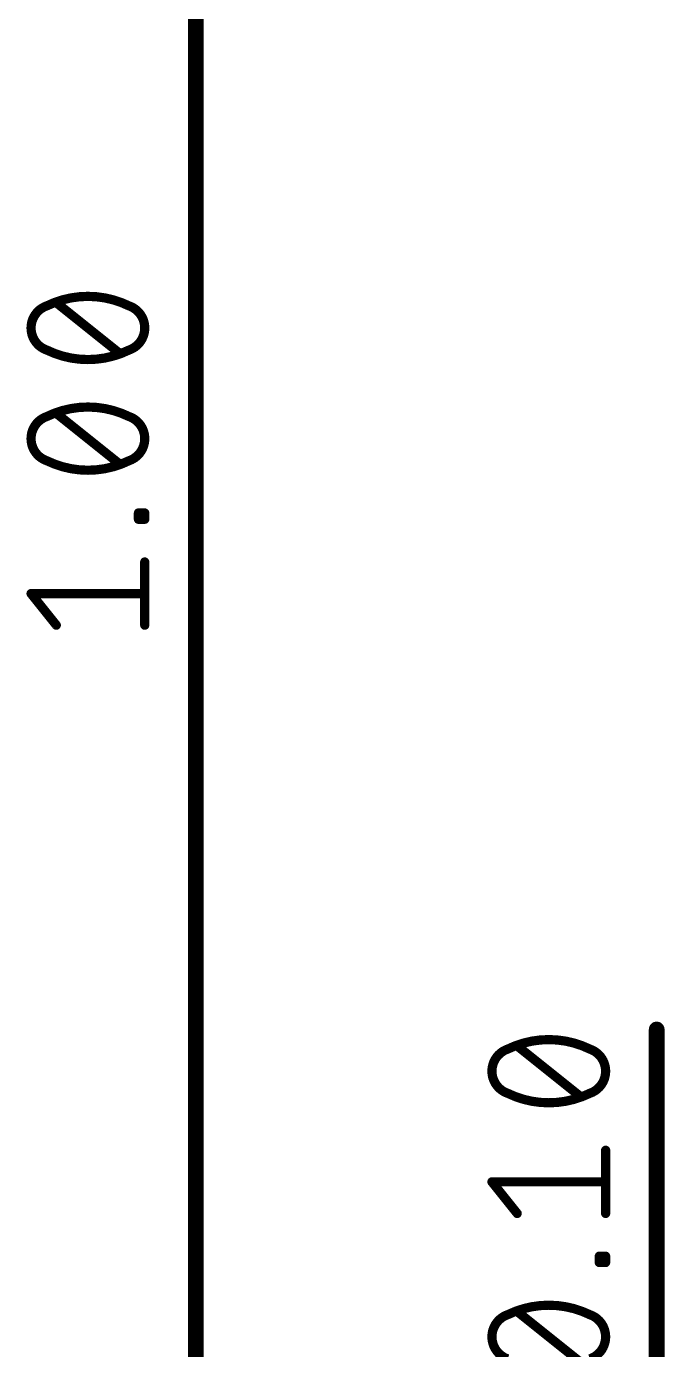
# Model space of a CAD drawing. Extents: x -28.1 to 58.5, y -25.8 to 33.8.
# Drawn here: x -7.75 to -2.48, y 5.33 to 16.27 of the extents above; entities that cross this region are included whole.
import ezdxf

# ---------------------------------------------------------------- set-up
doc = ezdxf.new("R2010")
doc.units = 0
doc.layers.add('47', color=253, linetype='CONTINUOUS')

msp = doc.modelspace()

# ---------------------------------------------------------------- linework, layer by layer
at = {"layer": '47'}
for points, const_width in [([(-6.35, 0.065), (-6.35, 25.335)], 0.13), ([(-6.9809, 13.5656), (-7.5031, 13.9833)], 0.0762), ([(-6.9809, 12.6513), (-7.5031, 13.0689)], 0.0762), ([(-6.8243, 12.1939), (-6.8243, 12.2461)], 0.0762), ([(-6.8243, 12.2461), (-6.7721, 12.2461)], 0.0762), ([(-6.7721, 12.2461), (-6.7721, 12.1939)], 0.0762), ([(-6.7721, 12.1939), (-6.8243, 12.1939)], 0.0762), ([(-6.7721, 11.3189), (-6.7721, 11.841)], 0.0762), ([(-7.5031, 11.3189), (-7.7119, 11.5799)], 0.0762), ([(-7.7119, 11.5799), (-6.7721, 11.5799)], 0.0762), ([(-2.54, 2.605), (-2.54, 7.9784)], 0.13), ([(-3.1709, 7.4249), (-3.6931, 7.8426)], 0.0762), ([(-2.9621, 6.4583), (-2.9621, 6.9804)], 0.0762), ([(-3.6931, 6.4583), (-3.9019, 6.7193)], 0.0762), ([(-3.9019, 6.7193), (-2.9621, 6.7193)], 0.0762), ([(-3.0143, 6.0531), (-3.0143, 6.1053)], 0.0762), ([(-3.0143, 6.1053), (-2.9621, 6.1053)], 0.0762), ([(-2.9621, 6.1053), (-2.9621, 6.0531)], 0.0762), ([(-2.9621, 6.0531), (-3.0143, 6.0531)], 0.0762), ([(-3.1709, 5.2303), (-3.6931, 5.648)], 0.0762)]:
    msp.add_lwpolyline(points, dxfattribs=dict(at, const_width=const_width))
for points, const_width in [([(-7.5814, 13.9572, 0.3205), (-7.7119, 13.7745)], 0.0762), ([(-7.242, 14.0356, 0.1139), (-7.5814, 13.9572)], 0.0762), ([(-7.5897, 13.9744, 1), (-7.573, 13.9401)], 0.0381), ([(-7.5752, 13.9392, 1), (-7.5876, 13.9753)], 0.0381), ([(-7.4912, 13.9982, 1), (-7.515, 13.9685)], 0.0381), ([(-6.9026, 13.9572, 0.1139), (-7.242, 14.0356)], 0.0762), ([(-7.242, 14.0546, 1), (-7.242, 14.0165)], 0.0381), ([(-7.242, 14.0165, 1), (-7.242, 14.0546)], 0.0381), ([(-6.8964, 13.9753, 1), (-6.9088, 13.9392)], 0.0381), ([(-6.7721, 13.7745, 0.3205), (-6.9026, 13.9572)], 0.0762), ([(-6.911, 13.9401, 1), (-6.8943, 13.9744)], 0.0381), ([(-7.7119, 13.7745, 0.3205), (-7.5814, 13.5918)], 0.0762), ([(-7.6929, 13.7745, 1), (-7.7309, 13.7745)], 0.0381), ([(-7.7309, 13.7745, 1), (-7.6929, 13.7745)], 0.0381), ([(-6.9026, 13.5918, 0.3205), (-6.7721, 13.7745)], 0.0762), ([(-6.7531, 13.7745, 1), (-6.7911, 13.7745)], 0.0381), ([(-6.7911, 13.7745, 1), (-6.7531, 13.7745)], 0.0381), ([(-7.5814, 13.5918, 0.1139), (-7.242, 13.5134)], 0.0762), ([(-7.573, 13.6089, 1), (-7.5897, 13.5746)], 0.0381), ([(-7.5876, 13.5737, 1), (-7.5752, 13.6098)], 0.0381), ([(-7.242, 13.5134, 0.1139), (-6.9026, 13.5918)], 0.0762), ([(-6.9928, 13.5508, 1), (-6.969, 13.5805)], 0.0381), ([(-6.9088, 13.6098, 1), (-6.8964, 13.5737)], 0.0381), ([(-6.8943, 13.5746, 1), (-6.911, 13.6089)], 0.0381), ([(-7.242, 13.5325, 1), (-7.242, 13.4944)], 0.0381), ([(-7.242, 13.4944, 1), (-7.242, 13.5325)], 0.0381), ([(-7.242, 13.1212, 0.1139), (-7.5814, 13.0428)], 0.0762), ([(-6.9026, 13.0428, 0.1139), (-7.242, 13.1212)], 0.0762), ([(-7.242, 13.1402, 1), (-7.242, 13.1021)], 0.0381), ([(-7.242, 13.1021, 1), (-7.242, 13.1402)], 0.0381), ([(-7.5814, 13.0428, 0.3205), (-7.7119, 12.8601)], 0.0762), ([(-7.5897, 13.06, 1), (-7.573, 13.0257)], 0.0381), ([(-7.5752, 13.0248, 1), (-7.5876, 13.0609)], 0.0381), ([(-7.4912, 13.0838, 1), (-7.515, 13.0541)], 0.0381), ([(-6.8964, 13.0609, 1), (-6.9088, 13.0248)], 0.0381), ([(-6.7721, 12.8601, 0.3205), (-6.9026, 13.0428)], 0.0762), ([(-6.911, 13.0257, 1), (-6.8943, 13.06)], 0.0381), ([(-7.7119, 12.8601, 0.3205), (-7.5814, 12.6774)], 0.0762), ([(-7.6929, 12.8601, 1), (-7.7309, 12.8601)], 0.0381), ([(-7.7309, 12.8601, 1), (-7.6929, 12.8601)], 0.0381), ([(-6.9026, 12.6774, 0.3205), (-6.7721, 12.8601)], 0.0762), ([(-6.7531, 12.8601, 1), (-6.7911, 12.8601)], 0.0381), ([(-6.7911, 12.8601, 1), (-6.7531, 12.8601)], 0.0381), ([(-7.5814, 12.6774, 0.1139), (-7.242, 12.599)], 0.0762), ([(-7.573, 12.6945, 1), (-7.5897, 12.6602)], 0.0381), ([(-7.5876, 12.6593, 1), (-7.5752, 12.6954)], 0.0381), ([(-7.242, 12.599, 0.1139), (-6.9026, 12.6774)], 0.0762), ([(-6.9928, 12.6364, 1), (-6.969, 12.6661)], 0.0381), ([(-6.9088, 12.6954, 1), (-6.8964, 12.6593)], 0.0381), ([(-6.8943, 12.6602, 1), (-6.911, 12.6945)], 0.0381), ([(-7.242, 12.6181, 1), (-7.242, 12.58)], 0.0381), ([(-7.242, 12.58, 1), (-7.242, 12.6181)], 0.0381), ([(-6.8243, 12.2652, 1), (-6.8243, 12.2271)], 0.0381), ([(-6.8053, 12.2461, 1), (-6.8434, 12.2461)], 0.0381), ([(-6.753, 12.2461, 1), (-6.7912, 12.2461)], 0.0381), ([(-6.7721, 12.2271, 1), (-6.7721, 12.2652)], 0.0381), ([(-6.8243, 12.213, 1), (-6.8243, 12.1749)], 0.0381), ([(-6.8434, 12.1939, 1), (-6.8053, 12.1939)], 0.0381), ([(-6.7912, 12.1939, 1), (-6.753, 12.1939)], 0.0381), ([(-6.7721, 12.1749, 1), (-6.7721, 12.213)], 0.0381), ([(-6.753, 11.841, 1), (-6.7912, 11.841)], 0.0381), ([(-7.7119, 11.599, 1), (-7.7119, 11.5609)], 0.0381), ([(-7.697, 11.5918, 1), (-7.7268, 11.568)], 0.0381), ([(-6.7721, 11.5609, 1), (-6.7721, 11.599)], 0.0381), ([(-7.5179, 11.307, 1), (-7.4882, 11.3308)], 0.0381), ([(-6.7912, 11.3189, 1), (-6.753, 11.3189)], 0.0381), ([(-2.5075, 7.9784, 1), (-2.5725, 7.9784)], 0.065), ([(-3.432, 7.8948, 0.1139), (-3.7714, 7.8164)], 0.0762), ([(-3.6812, 7.8574, 1), (-3.705, 7.8277)], 0.0381), ([(-3.0926, 7.8164, 0.1139), (-3.432, 7.8948)], 0.0762), ([(-3.432, 7.9138, 1), (-3.432, 7.8757)], 0.0381), ([(-3.432, 7.8757, 1), (-3.432, 7.9138)], 0.0381), ([(-3.7714, 7.8164, 0.3205), (-3.9019, 7.6337)], 0.0762), ([(-3.7797, 7.8336, 1), (-3.763, 7.7993)], 0.0381), ([(-3.7652, 7.7984, 1), (-3.7776, 7.8345)], 0.0381), ([(-3.0864, 7.8345, 1), (-3.0988, 7.7984)], 0.0381), ([(-2.9621, 7.6337, 0.3205), (-3.0926, 7.8164)], 0.0762), ([(-3.101, 7.7993, 1), (-3.0843, 7.8336)], 0.0381), ([(-3.9019, 7.6337, 0.3205), (-3.7714, 7.451)], 0.0762), ([(-3.8829, 7.6337, 1), (-3.9209, 7.6337)], 0.0381), ([(-3.9209, 7.6337, 1), (-3.8829, 7.6337)], 0.0381), ([(-3.0926, 7.451, 0.3205), (-2.9621, 7.6337)], 0.0762), ([(-2.9431, 7.6337, 1), (-2.9811, 7.6337)], 0.0381), ([(-2.9811, 7.6337, 1), (-2.9431, 7.6337)], 0.0381), ([(-3.7714, 7.451, 0.1139), (-3.432, 7.3727)], 0.0762), ([(-3.763, 7.4681, 1), (-3.7797, 7.4338)], 0.0381), ([(-3.7776, 7.4329, 1), (-3.7652, 7.469)], 0.0381), ([(-3.432, 7.3727, 0.1139), (-3.0926, 7.451)], 0.0762), ([(-3.1828, 7.41, 1), (-3.159, 7.4397)], 0.0381), ([(-3.0988, 7.469, 1), (-3.0864, 7.4329)], 0.0381), ([(-3.0843, 7.4338, 1), (-3.101, 7.4681)], 0.0381), ([(-3.432, 7.3917, 1), (-3.432, 7.3536)], 0.0381), ([(-3.432, 7.3536, 1), (-3.432, 7.3917)], 0.0381), ([(-2.943, 6.9804, 1), (-2.9811, 6.9804)], 0.0381), ([(-3.9019, 6.7384, 1), (-3.9019, 6.7003)], 0.0381), ([(-3.887, 6.7312, 1), (-3.9168, 6.7074)], 0.0381), ([(-2.9621, 6.7003, 1), (-2.9621, 6.7384)], 0.0381), ([(-3.7079, 6.4464, 1), (-3.6782, 6.4702)], 0.0381), ([(-2.9811, 6.4583, 1), (-2.943, 6.4583)], 0.0381), ([(-2.9953, 6.1053, 1), (-3.0334, 6.1053)], 0.0381), ([(-3.0143, 6.1244, 1), (-3.0143, 6.0863)], 0.0381), ([(-2.943, 6.1053, 1), (-2.9811, 6.1053)], 0.0381), ([(-2.9621, 6.0863, 1), (-2.9621, 6.1244)], 0.0381), ([(-3.0143, 6.0722, 1), (-3.0143, 6.0341)], 0.0381), ([(-3.0334, 6.0531, 1), (-2.9953, 6.0531)], 0.0381), ([(-2.9811, 6.0531, 1), (-2.943, 6.0531)], 0.0381), ([(-2.9621, 6.0341, 1), (-2.9621, 6.0722)], 0.0381), ([(-3.432, 5.7002, 0.1139), (-3.7714, 5.6219)], 0.0762), ([(-3.6812, 5.6629, 1), (-3.705, 5.6331)], 0.0381), ([(-3.0926, 5.6219, 0.1139), (-3.432, 5.7002)], 0.0762), ([(-3.432, 5.7193, 1), (-3.432, 5.6812)], 0.0381), ([(-3.432, 5.6812, 1), (-3.432, 5.7193)], 0.0381), ([(-3.7714, 5.6219, 0.3205), (-3.9019, 5.4392)], 0.0762), ([(-3.7797, 5.639, 1), (-3.763, 5.6048)], 0.0381), ([(-3.7652, 5.6039, 1), (-3.7776, 5.6399)], 0.0381), ([(-2.9621, 5.4392, 0.3205), (-3.0926, 5.6219)], 0.0762), ([(-3.0864, 5.6399, 1), (-3.0988, 5.6039)], 0.0381), ([(-3.101, 5.6048, 1), (-3.0843, 5.639)], 0.0381), ([(-3.9019, 5.4392, 0.3205), (-3.7714, 5.2564)], 0.0762), ([(-3.8829, 5.4392, 1), (-3.9209, 5.4392)], 0.0381), ([(-3.0926, 5.2564, 0.3205), (-2.9621, 5.4392)], 0.0762), ([(-2.9431, 5.4392, 1), (-2.9811, 5.4392)], 0.0381), ([(-3.9209, 5.4392, 1), (-3.8829, 5.4392)], 0.0381), ([(-2.9811, 5.4392, 1), (-2.9431, 5.4392)], 0.0381)]:
    msp.add_lwpolyline(points, format="xyb", dxfattribs=dict(at, const_width=const_width))

doc.saveas('drawing.dxf')
